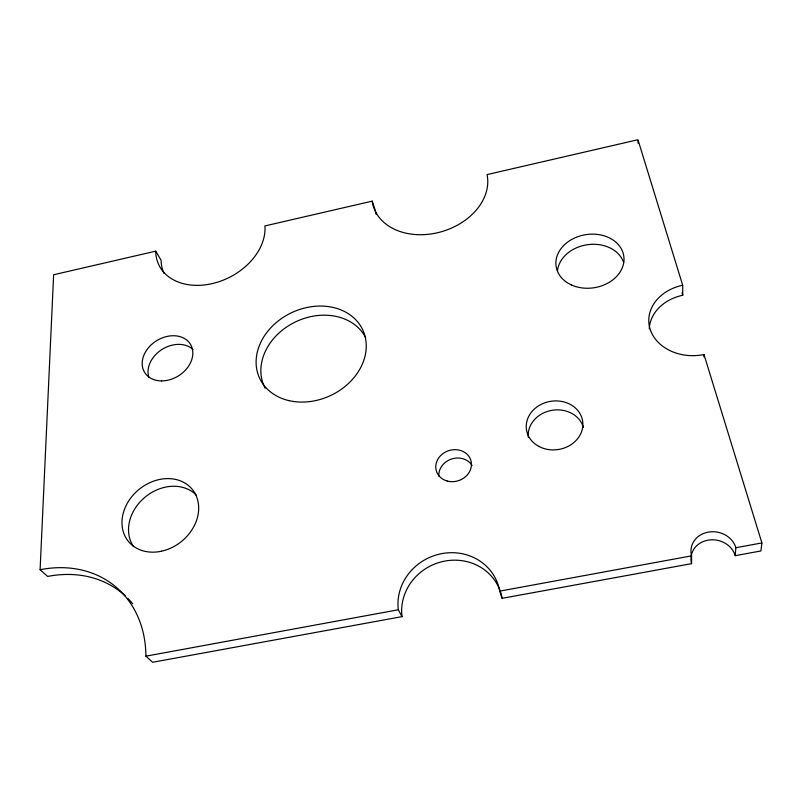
<?xml version="1.0" encoding="UTF-8"?>
<svg xmlns="http://www.w3.org/2000/svg" width="802" height="802" viewBox="0 0 802 802"><rect width="100%" height="100%" fill="white"/><g stroke="black" fill="none" stroke-linecap="round" stroke-linejoin="round"><path stroke-width="1.2" d="M40.1 569.711A123.999 98.576 -50.6 0 1 145.904 656.176L152.621 662.272L402.013 616.638A51.087 47.829 -23.7 0 1 445.08 561.049A51.087 47.829 -23.7 0 1 502.132 598.322L691.565 563.656L691.605 555.856A22.917 20.16 10.5 0 1 708.176 532.137A22.917 20.16 10.5 0 1 735.865 547.716L761.9 542.934L703.986 354.534A44.782 35.819 -2.2 0 1 650.061 328.96A44.782 35.819 -2.2 0 1 682.682 285.231L637.961 139.728L487.055 174.605A59.077 44.26 -17 0 1 437.481 232.75A59.077 44.26 -17 0 1 372.198 201.142L264.921 225.933A57.383 42.245 -26.7 0 1 212.269 283.597A57.383 42.245 -26.7 0 1 155.708 251.166L53.634 274.745L40.1 569.711L47.649 576.438A122.455 97.804 -50.9 0 1 125.282 595.926M703.945 356.93L703.986 354.534M761.9 542.934L760.928 550.964L735.233 555.666L735.865 547.716M145.904 656.176L398.313 609.771A51.759 48.27 -23.7 0 1 441.982 553.591A51.759 48.27 -23.7 0 1 499.696 591.134L502.132 598.322M499.696 591.134L691.605 555.856M155.708 251.166L161.092 260.229A56.792 42.085 -26.8 0 0 164.029 273.462M398.313 609.771L402.013 616.638M372.198 201.142L375.476 210.956A58.456 44.07 -16.9 0 0 376.138 214.334M682.021 292.86L682.753 295.246A44.25 35.569 -1.9 0 0 649.269 328.79M638.021 140.931L638.141 143.317M682.682 285.231L682.753 295.246M691.565 563.656A22.616 19.96 11.1 0 1 707.925 540.187A22.616 19.96 11.1 0 1 735.233 555.666M127.859 598.412A122.455 97.804 -50.9 0 1 132.701 603.776M133.553 546.633A40.712 33.363 -39.2 0 1 145.232 496.999A40.712 33.363 -39.2 0 1 196.279 495.065M265.091 388.218A56.31 45.524 -25.3 0 1 264.058 386.063M263.597 384.98A56.31 45.524 -25.3 0 1 296.309 321.512A56.31 45.524 -25.3 0 1 365.642 337.542M528.287 437.29A28.07 24.21 -8.5 0 1 551.606 410.373A28.07 24.21 -8.5 0 1 583.355 427.326M557.45 271.056A33.844 26.707 -8.7 0 1 587.986 244.63A33.844 26.707 -8.7 0 1 623.645 262.485M438.844 476.218A17.834 15.669 -17.8 0 1 451.646 458.985A17.834 15.669 -17.8 0 1 472.097 465.531M148.911 377.451A26.606 20.601 -31.8 0 1 161.914 349.502A26.606 20.601 -31.8 0 1 192.971 349.451M161.463 551.215A41.193 33.584 -39 0 0 192.971 490.273A41.193 33.584 -39 0 0 126.556 504.658A41.193 33.584 -39 0 0 161.463 551.215M288.82 400.589A56.942 45.774 -25.3 0 0 365.953 341.091A56.942 45.774 -25.3 0 0 278.765 320.539A56.942 45.774 -25.3 0 0 288.82 400.589M538.814 446.383A28.411 24.391 -8.8 0 0 582.823 425.892A28.411 24.391 -8.8 0 0 542.042 403.957A28.411 24.391 -8.8 0 0 538.814 446.383M571.485 284.971A34.235 26.867 -8.8 0 0 623.986 260.52A34.235 26.867 -8.8 0 0 574.382 238.104A34.235 26.867 -8.8 0 0 571.485 284.971M447.095 480.989A18.055 15.789 -17.9 0 0 471.245 462.022A18.055 15.789 -17.9 0 0 442.463 453.972A18.055 15.789 -17.9 0 0 447.095 480.989M161.613 380.89A26.897 20.702 -31.7 0 0 191.788 347.065A26.897 20.702 -31.7 0 0 149.102 346.985A26.897 20.702 -31.7 0 0 161.613 380.89"/></g></svg>
